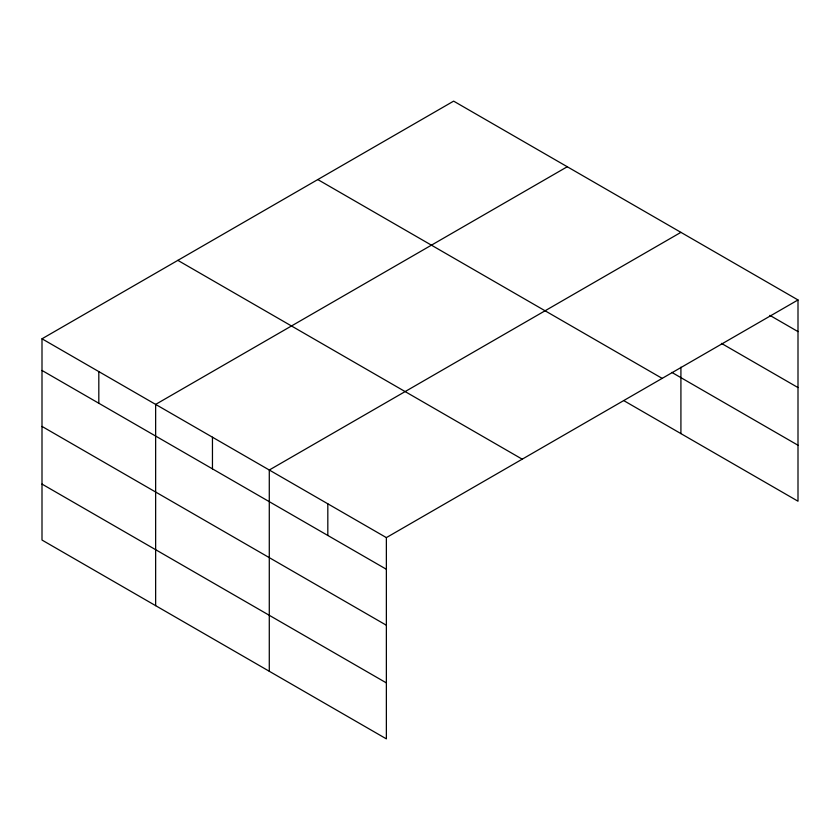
<?xml version="1.0" encoding="UTF-8"?>
<svg xmlns="http://www.w3.org/2000/svg" width="840" height="840" viewBox="0 0 840 840"><rect width="100%" height="100%" fill="white"/><g stroke="black" fill="none" stroke-linecap="round" stroke-linejoin="round"><path stroke-width="1.26" d="M42 338.793L386.369 537.611L386.369 738.864L42 540.047L42 338.793L453.632 101.136L798 299.954L798 501.207L624.099 400.806M567.273 166.74L155.642 404.397L155.642 605.661M680.915 232.355L269.283 470.012L269.283 671.265M386.369 537.611L798 299.954M769.86 315.357L798 331.611M721.445 343.381L798 387.576M671.822 372.393L798 445.242M317.793 179.56L662.162 378.378M177.839 260.358L522.207 459.175M42 370.451L386.369 569.268M42 426.416L386.369 625.233M42 484.082L386.369 682.899M680.915 367.164L680.915 433.619M327.82 503.811L327.82 535.469M212.457 437.199L212.457 468.867M98.816 371.595L98.816 403.253"/></g></svg>
